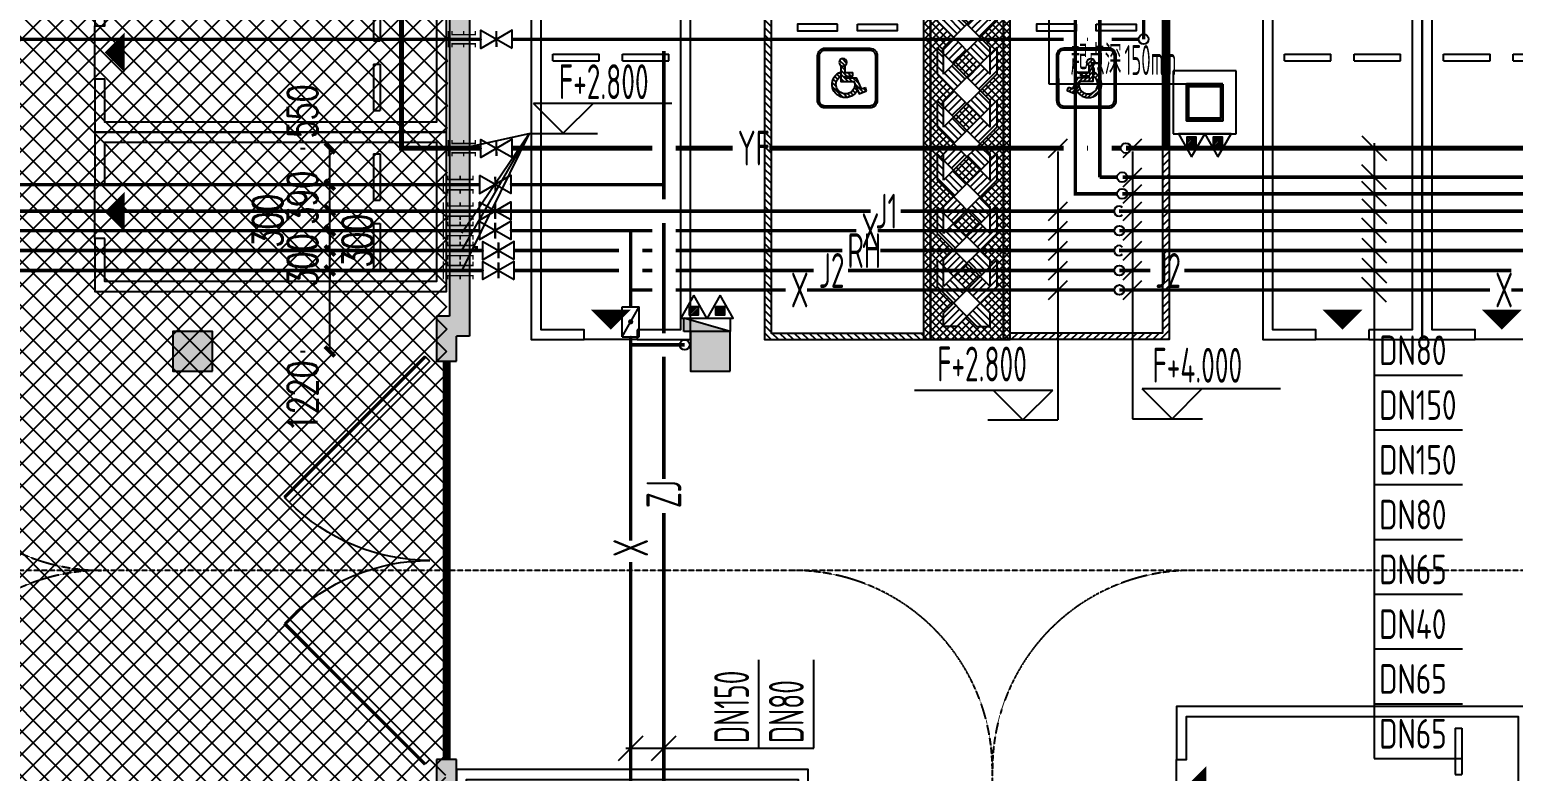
# Model space of a CAD drawing. Extents: x -2120532 to 1934524, y -1331911 to 424203.
# Drawn here: x -465 to 21891, y -244586 to -233417 of the extents above; entities that cross this region are included whole.
import ezdxf

# ---------------------------------------------------------------- set-up
doc = ezdxf.new("R2010")
doc.units = 0
doc.header["$LTSCALE"] = 10
for name, pattern in [('__DASH', [0.35, 0.25, -0.1]), ('DASH', [0.35, 0.25, -0.1]), ('S', [0.82, 0.35, -0.06, 0, -0.06, 0.35])]:
    doc.linetypes.add(name, pattern=pattern)
for name, color, linetype in [('00-停车位', 67, 'Continuous'), ('3', 7, 'Continuous'), ('A-COLUMN', 8, 'Continuous'), ('A-PUB_HATCH', 8, 'Continuous'), ('A-WALL', 2, 'Continuous'), ('car', 252, 'Continuous'), ('DIM_LEAD', 3, 'Continuous'), ('DOOR_FIRE', 8, 'Continuous'), ('GPS文字_污水', 7, 'Continuous'), ('PUB_HATCH', 8, 'Continuous'), ('S-柱', 51, 'Continuous'), ('S-柱-填充', 8, 'Continuous'), ('W-DIM_压力废', 3, 'Continuous'), ('W-DIM_消防', 3, 'Continuous'), ('W-EQUIP_消火栓', 7, 'Continuous'), ('W-EQUIP_灭火器', 7, 'Continuous'), ('W-PIPE-中水', 122, 'Continuous'), ('W-PIPE-压力废', 31, 'Continuous'), ('W-PIPE-喷淋中', 6, 'Continuous'), ('W-PIPE-消防', 1, 'Continuous'), ('W-PIPE-直饮', 62, 'Continuous'), ('W-PIPE-给水', 3, 'Continuous'), ('W-PIPE-给水中', 72, 'S'), ('W-TEXT_中水', 7, 'Continuous'), ('W-TEXT_压力废', 7, 'Continuous'), ('W-TEXT_消防', 7, 'Continuous'), ('W-TEXT_直饮', 7, 'Continuous'), ('W-TEXT_给水', 7, 'Continuous'), ('W-TWT_DIM', 3, 'Continuous'), ('W-TWT_TEXT', 7, 'Continuous'), ('W-VALVE_压力废', 7, 'Continuous'), ('W-VALVE_喷淋', 7, 'Continuous'), ('W-VALVE_消防', 7, 'Continuous'), ('W-VALVE_给水', 7, 'Continuous'), ('W-VPIPE-压力废', 31, 'Continuous'), ('W-VPIPE-喷淋', 6, 'Continuous'), ('W-VPIPE-消防', 1, 'Continuous'), ('W-VPIPE-给水中', 72, 'Continuous'), ('WINDOW_RF', 8, 'Continuous'), ('画水辅助', 6, 'Continuous'), ('车行线', 4, 'Continuous')]:
    doc.layers.add(name, color=color, linetype=linetype)
doc.styles.add('8B2_02', font='tssdeng.shx', dxfattribs={"width": 0.6, "bigfont": 'TSSDCHN.shx'})
doc.styles.add('_TCH_DIM_T3', font='SIMPLEX', dxfattribs={"width": 0.705882, "bigfont": 'GBCBIG'})
doc.styles.add('_TWT_PIPEDN', font='TSSDENG', dxfattribs={"width": 0.8, "height": 3.5, "bigfont": 'TSSDCHN'})
doc.styles.get("Standard").update_dxf_attribs({"font": 'TSSDENG.shx', "width": 0.7, "bigfont": 'TSSDCHN.shx'})
doc.dimstyles.new('_TWT_ARCH&&150', dxfattribs={"dimtxt": 446.25, "dimasz": 150, "dimexe": 375, "dimexo": 450, "dimgap": 189.375, "dimtad": 1, "dimdec": 0, "dimzin": 0, "dimdsep": 46, "dimtxsty": '_TCH_DIM_T3', "dimblk": 'ARCHTICK', "dimcen": 0.09, "dimclrt": 7, "dimazin": 2, "dimtfac": 1, "dimtdec": 0, "dimtix": 1, "dimtmove": 2, "dimatfit": 3, "dimfxl": 0, "dimtolj": 1, "dimtzin": 0, "dimarcsym": 0})
pattern_1 = [(45, (-1868267.6, 386048.79), (-56.1266008, 56.1266008), [])]
pattern_2 = [(45, (-1051447.4, 216448.07), (-31.571213, 31.571213), [])]

# ---------------------------------------------------------------- blocks, each defined once
blk = doc.blocks.new('l99')
at = {"layer": 'W-TWT_TEXT'}
for p, q in [((92541, -196910), (92091, -196460)), ((94175, -196460), (92091, -196460)), ((92541, -196910), (92991, -196460))]:
    blk.add_line(p, q, dxfattribs=at)
blk = doc.blocks.new('2.8')
at = {"layer": 'W-TWT_TEXT', "style": '8B2_02', "width": 0.6}
blk.add_text('F+2.800', height=525, rotation=89.9998, dxfattribs=at).set_placement((100977, -194305, 5000))
blk = doc.blocks.new('4.0')
at = {"layer": 'W-TWT_TEXT', "style": '8B2_02', "width": 0.6}
blk.add_text('F+4.000', height=525, rotation=89.9998, dxfattribs=at).set_placement((100977, -190490, 5000))
blk = doc.blocks.new('y5')
at = {"layer": 'W-TWT_TEXT', "style": '8B2_02', "width": 0.6}
blk.add_text('F+2.800', height=525, dxfattribs=at).set_placement((7800, -264616, 3000))
blk = doc.blocks.new('车位2400x5300')
at = {"layer": '00-停车位', "color": 251}
for p, q in [((-875, -1000), (-175, -1000)), ((-875, -1100), (-875, -1000)), ((-875, -1100), (-175, -1100)), ((-175, -1100), (-175, -1000)), ((175, -1000), (875, -1000)), ((175, -1100), (175, -1000)), ((175, -1100), (875, -1100)), ((875, -1100), (875, -1000)), ((400, -5300), (-400, -5300))]:
    blk.add_line(p, q, dxfattribs=at)
blk.add_lwpolyline([(400, -5150), (400, -5300), (1200, -5300), (1200, 0), (-1200, 0), (-1200, -5300), (-400, -5300), (-400, -5150), (-1050, -5150), (-1050, -150), (1050, -150), (1050, -5150), (400, -5150)], dxfattribs=at)
blk.add_lwpolyline([(0, -5150, 0, 600, 0), (0, -4850, 600, 600, 0)], format="xyseb", dxfattribs=at)
blk = doc.blocks.new('A$C45867796')
at = {"layer": '3'}
h = blk.add_hatch(dxfattribs=at)
h.set_pattern_fill('ANSI31', color=252, scale=50)
h.set_pattern_definition(pattern_1)
h.paths.add_polyline_path([(-2500, 0), (-2500, -6000), (0, -6000), (0, 0)])
h.paths.add_polyline_path([(-100, -100), (-100, -5900), (-2400, -5900), (-2400, -100)], flags=16)
h.paths.add_polyline_path([(-1400, -1250), (-1400, -1350), (-2000, -1350), (-2000, -1250)], flags=0)
h.paths.add_polyline_path([(-1100, -1250), (-500, -1250), (-500, -1350), (-1100, -1350)], flags=0)
h = blk.add_hatch(dxfattribs=at)
h.set_pattern_fill('ANSI31', color=252, scale=50)
h.set_pattern_definition(pattern_1)
h.paths.add_polyline_path([(-2500, -600), (-3700, -600), (-3700, -6000), (-2500, -6000)])
h.paths.add_polyline_path([(-2700, -1200), (-3100, -800), (-2700, -800)], flags=16)
h.paths.add_polyline_path([(-2700, -1600), (-2700, -2000), (-3500, -1200), (-3500, -800)], flags=16)
h.paths.add_polyline_path([(-2700, -2400), (-2700, -2800), (-3500, -2000), (-3500, -1600)], flags=16)
h.paths.add_polyline_path([(-3500, -2400), (-2700, -3200), (-2700, -3600), (-3500, -2800)], flags=16)
h.paths.add_polyline_path([(-3500, -3200), (-2700, -4000), (-2700, -4400), (-3500, -3600)], flags=16)
h.paths.add_polyline_path([(-3500, -4000), (-2700, -4800), (-2700, -5200), (-3500, -4400)], flags=16)
h.paths.add_polyline_path([(-3500, -4800), (-2700, -5600), (-2700, -5800), (-2900, -5800), (-3500, -5200)], flags=16)
h = blk.add_hatch(dxfattribs=at)
h.set_pattern_fill('ANSI31', color=252, scale=28.125)
h.set_pattern_definition(pattern_2)
h.paths.add_polyline_path([(-1588, -1610, 0.414214), (-1700, -1723), (-1699, -2398, 0.414214), (-1587, -2510), (-912, -2510, 0.414214), (-799, -2397), (-800, -1722, 0.414214), (-912, -1610)])
h.paths.add_polyline_path([(-912, -1638, -0.414214), (-828, -1722), (-827, -2397, -0.414214), (-912, -2482), (-1587, -2482, -0.414214), (-1671, -2398), (-1672, -1723, -0.414214), (-1587, -1638)], flags=16)
h.paths.add_polyline_path([(-1124, -1823, -0.272227), (-1153, -1873), (-1153, -1967, -1.512659), (-1401, -2238), (-1426, -2296), (-1539, -2254), (-1520, -2201), (-1457, -2224), (-1384, -2055), (-1210, -2055), (-1210, -2030), (-1333, -2030), (-1333, -1974), (-1210, -1974), (-1210, -1874, -0.272651), (-1240, -1823, -1)], flags=0)
h = blk.add_hatch(dxfattribs=at)
h.set_pattern_fill('ANSI31', color=252, scale=28.125)
h.set_pattern_definition(pattern_2)
h.paths.add_polyline_path([(-1124, -1823, 1), (-1240, -1823, 1)])
h = blk.add_hatch(dxfattribs=at)
h.set_pattern_fill('ANSI31', color=252, scale=28.125)
h.set_pattern_definition(pattern_2)
h.paths.add_polyline_path([(-1210, -1974), (-1333, -1974), (-1333, -2030), (-1210, -2030), (-1210, -2055), (-1384, -2055), (-1457, -2224), (-1520, -2201), (-1539, -2254), (-1426, -2296), (-1347, -2111), (-1153, -2111), (-1153, -1873, -0.259), (-1210, -1874)])
h = blk.add_hatch(dxfattribs=at)
h.set_pattern_fill('ANSI31', color=252, scale=28.125)
h.set_pattern_definition(pattern_2)
h.paths.add_polyline_path([(-1363, -2149), (-1401, -2238, 1.512659), (-1153, -1967), (-1153, -2028, -1.826155)])
at = {"layer": 'car', "color": 8}
for p, q in [((-3500, -800), (-2700, -1600)), ((-2700, -1200), (-3100, -800)), ((-3500, -1200), (-2700, -2000)), ((-3500, -1600), (-2700, -2400)), ((-3500, -2000), (-2700, -2800)), ((-3500, -2400), (-2700, -3200)), ((-3500, -2800), (-2700, -3600)), ((-3500, -3200), (-2700, -4000)), ((-3500, -3600), (-2700, -4400)), ((-3500, -4000), (-2700, -4800)), ((-3500, -4400), (-2700, -5200)), ((-3500, -4800), (-2700, -5600))]:
    blk.add_line(p, q, dxfattribs=at)
at = {"layer": 'car', "ltscale": 0.5}
for p, q in [((-1210, -1974), (-1333, -1974)), ((-1333, -2030), (-1333, -1974)), ((-1539, -2254), (-1520, -2201)), ((-1210, -2030), (-1333, -2030))]:
    blk.add_line(p, q, dxfattribs=at)
for points in [[(-2500, 0), (0, 0), (0, -6000), (0, -6000), (-2500, -6000)], [(-2400, -100), (-100, -100), (-100, -5900), (-2400, -5900)], [(-3700, -600), (-2500, -600), (-2500, -6000), (-3700, -6000)], [(-1400, -1250), (-2000, -1250), (-2000, -1350), (-1400, -1350)], [(-1100, -1250), (-500, -1250), (-500, -1350), (-1100, -1350)]]:
    blk.add_lwpolyline(points, close=True, dxfattribs=at)
at = {"layer": 'car', "color": 8}
for points in [[(-3500, -800), (-3500, -1200)], [(-2700, -1200), (-2700, -800), (-3100, -800)], [(-3500, -1600), (-3500, -2000)], [(-2700, -2000), (-2700, -1600)], [(-3500, -2400), (-3500, -2800)], [(-2700, -2800), (-2700, -2400)], [(-3500, -3200), (-3500, -3600)], [(-2700, -3600), (-2700, -3200)], [(-3500, -4000), (-3500, -4400)], [(-2700, -4400), (-2700, -4000)], [(-3500, -4800), (-3500, -5200)], [(-2700, -5200), (-2700, -4800)], [(-3500, -5200), (-2900, -5800), (-2700, -5800), (-2700, -5600)]]:
    blk.add_lwpolyline(points, dxfattribs=at)
at = {"layer": 'car', "ltscale": 0.5}
for points in [[(-1587, -2510), (-912, -2510, 0.414214), (-799, -2397), (-800, -1722, 0.414214), (-912, -1610), (-1588, -1610, 0.414214), (-1700, -1723), (-1699, -2398, 0.414214)], [(-1587, -2482), (-912, -2482, 0.414214), (-827, -2397), (-828, -1722, 0.414214), (-912, -1638), (-1587, -1638, 0.414214), (-1672, -1723), (-1671, -2398, 0.414214)]]:
    blk.add_lwpolyline(points, format="xyb", close=True, dxfattribs=at)
for points in [[(-1153, -1873), (-1153, -2111), (-1347, -2111), (-1426, -2296), (-1539, -2254)], [(-1210, -1874), (-1210, -1974)], [(-1210, -2030), (-1210, -2055), (-1384, -2055), (-1457, -2224), (-1520, -2201)]]:
    blk.add_lwpolyline(points, dxfattribs=at)
blk.add_circle((-1182, -1823), 57.9, dxfattribs=at)
for radius, start, end in [(200, 204.5041, 70.6314), (143, 177.3017, 62.4815)]:
    blk.add_arc((-1220, -2155), radius, start, end, dxfattribs=at)
blk = doc.blocks.new('_FZH')
blk.add_lwpolyline([(-0.5, -0.5), (0.5, -0.5), (0.5, 0.5), (-0.5, 0.5)], close=True)
at = {"layer": 'PUB_HATCH'}
blk.add_solid([(-0.5, -0.5), (0.5, -0.5), (-0.5, 0.5), (0.5, 0.5)], dxfattribs=at)
blk = doc.blocks.new('$DorLib2D$00000091')
for p, q in [((-0.5, 0.0417), (-0.1464, 0.3952)), ((-0.1464, 0.3952), (-0.1582, 0.407)), ((0.1464, 0.3952), (0.1582, 0.407)), ((0.5, 0.0417), (0.1464, 0.3952)), ((-0.5, 0.0417), (-0.5118, 0.0535)), ((0.5, 0.0417), (0.5118, 0.0535))]:
    blk.add_line(p, q)
at = {"const_width": 0.00833}
for points in [[(-0.5118, 0.0535), (-0.1582, 0.407)], [(0.5118, 0.0535), (0.1582, 0.407)]]:
    blk.add_lwpolyline(points, dxfattribs=at)
for centre, start, end in [((-0.5, 0.0417), 0, 45), ((0.5, 0.0417), 135, 180)]:
    blk.add_arc(centre, 0.5, start, end)
blk = doc.blocks.new('$DorLib2D$00000213')
at = {"color": 0, "linetype": 'DASH', "const_width": 0.02}
blk.add_lwpolyline([(0.5, 0), (-0.5, 0)], dxfattribs=at)
blk = doc.blocks.new('_ArchTick')
at = {"color": 0, "linetype": 'ByBlock', "const_width": 0.4}
blk.add_lwpolyline([(-0.5, -0.5), (0.5, 0.5)], dxfattribs=at)
blk = doc.blocks.new('*D253')
at = {"layer": 'Defpoints', "color": 0, "transparency": 16777216}
for p in [(4059, -235204), (4066, -235204), (4066, -235753)]:
    blk.add_point(p, dxfattribs=at)
at = {"layer": 'W-TWT_DIM', "color": 0, "lineweight": -2, "transparency": 16777216}
for p, q in [((3616, -235204), (3684, -235204)), ((4059, -235753), (4059, -235204)), ((3616, -235753), (3684, -235753))]:
    blk.add_line(p, q, dxfattribs=at)
at = {"layer": 'W-TWT_DIM', "color": 0, "lineweight": -2, "transparency": 16777216, "xscale": 150, "yscale": 150, "zscale": 150}
for p, rotation in [((4059, -235204), 90), ((4059, -235753), 270)]:
    blk.add_blockref('_ArchTick', p, dxfattribs=dict(at, rotation=rotation))
at = {"layer": 'W-TWT_DIM', "color": 7, "transparency": 16777216, "insert": (3647, -234646), "char_height": 446.2, "attachment_point": 5, "rotation": 90, "style": '_TCH_DIM_T3'}
blk.add_mtext('\\A1;550', dxfattribs=at)
blk = doc.blocks.new('*D254')
at = {"layer": 'Defpoints', "color": 0, "transparency": 16777216}
for p in [(4059, -235753), (4066, -235753), (4066, -236143)]:
    blk.add_point(p, dxfattribs=at)
at = {"layer": 'W-TWT_DIM', "color": 0, "lineweight": -2, "transparency": 16777216}
for p, q in [((4059, -235753), (4059, -235603)), ((3616, -235753), (3684, -235753)), ((4059, -236143), (4059, -235753)), ((3616, -236143), (3684, -236143)), ((4059, -236143), (4059, -236293))]:
    blk.add_line(p, q, dxfattribs=at)
at = {"layer": 'W-TWT_DIM', "color": 0, "lineweight": -2, "transparency": 16777216, "xscale": 150, "yscale": 150, "zscale": 150}
for p, rotation in [((4059, -235753), 270), ((4059, -236143), 90)]:
    blk.add_blockref('_ArchTick', p, dxfattribs=dict(at, rotation=rotation))
at = {"layer": 'W-TWT_DIM', "color": 7, "transparency": 16777216, "insert": (3647, -235948), "char_height": 446.2, "attachment_point": 5, "rotation": 90, "style": '_TCH_DIM_T3'}
blk.add_mtext('\\A1;390', dxfattribs=at)
blk = doc.blocks.new('*D255')
at = {"layer": 'Defpoints', "color": 0, "transparency": 16777216}
for p in [(4059, -236143), (4066, -236143), (4066, -236444)]:
    blk.add_point(p, dxfattribs=at)
at = {"layer": 'W-TWT_DIM', "color": 0, "lineweight": -2, "transparency": 16777216}
for p, q in [((4059, -236143), (4059, -235993)), ((3616, -236143), (3684, -236143)), ((4059, -236444), (4059, -236143)), ((3616, -236444), (3684, -236444)), ((4059, -236444), (4059, -236594))]:
    blk.add_line(p, q, dxfattribs=at)
at = {"layer": 'W-TWT_DIM', "color": 0, "lineweight": -2, "transparency": 16777216, "xscale": 150, "yscale": 150, "zscale": 150}
for p, rotation in [((4059, -236143), 270), ((4059, -236444), 90)]:
    blk.add_blockref('_ArchTick', p, dxfattribs=dict(at, rotation=rotation))
at = {"layer": 'W-TWT_DIM', "color": 7, "transparency": 16777216, "insert": (3122, -236293), "char_height": 446.2, "attachment_point": 5, "rotation": 90, "style": '_TCH_DIM_T3'}
blk.add_mtext('\\A1;300', dxfattribs=at)
blk = doc.blocks.new('*D256')
at = {"layer": 'Defpoints', "color": 0, "transparency": 16777216}
for p in [(4059, -236444), (4066, -236444), (4066, -236744)]:
    blk.add_point(p, dxfattribs=at)
at = {"layer": 'W-TWT_DIM', "color": 0, "lineweight": -2, "transparency": 16777216}
for p, q in [((4059, -236444), (4059, -236294)), ((3616, -236444), (3684, -236444)), ((4059, -236744), (4059, -236444)), ((3616, -236744), (3684, -236744)), ((4059, -236744), (4059, -236894))]:
    blk.add_line(p, q, dxfattribs=at)
at = {"layer": 'W-TWT_DIM', "color": 0, "lineweight": -2, "transparency": 16777216, "xscale": 150, "yscale": 150, "zscale": 150}
for p, rotation in [((4059, -236444), 270), ((4059, -236744), 90)]:
    blk.add_blockref('_ArchTick', p, dxfattribs=dict(at, rotation=rotation))
at = {"layer": 'W-TWT_DIM', "color": 7, "transparency": 16777216, "insert": (4472, -236594), "char_height": 446.2, "attachment_point": 5, "rotation": 90, "style": '_TCH_DIM_T3'}
blk.add_mtext('\\A1;300', dxfattribs=at)
blk = doc.blocks.new('*D257')
at = {"layer": 'Defpoints', "color": 0, "transparency": 16777216}
for p in [(4059, -236744), (4066, -236744), (4066, -237043)]:
    blk.add_point(p, dxfattribs=at)
at = {"layer": 'W-TWT_DIM', "color": 0, "lineweight": -2, "transparency": 16777216}
for p, q in [((3616, -236744), (3684, -236744)), ((4059, -236744), (4059, -236594)), ((4059, -237043), (4059, -236744)), ((3616, -237043), (3684, -237043)), ((4059, -237043), (4059, -237193))]:
    blk.add_line(p, q, dxfattribs=at)
at = {"layer": 'W-TWT_DIM', "color": 0, "lineweight": -2, "transparency": 16777216, "xscale": 150, "yscale": 150, "zscale": 150}
for p, rotation in [((4059, -236744), 270), ((4059, -237043), 90)]:
    blk.add_blockref('_ArchTick', p, dxfattribs=dict(at, rotation=rotation))
at = {"layer": 'W-TWT_DIM', "color": 7, "transparency": 16777216, "insert": (3647, -236893), "char_height": 446.2, "attachment_point": 5, "rotation": 90, "style": '_TCH_DIM_T3'}
blk.add_mtext('\\A1;300', dxfattribs=at)
blk = doc.blocks.new('*D258')
at = {"layer": 'Defpoints', "color": 0, "transparency": 16777216}
for p in [(4059, -237043), (4066, -237043), (4066, -238263)]:
    blk.add_point(p, dxfattribs=at)
at = {"layer": 'W-TWT_DIM', "color": 0, "lineweight": -2, "transparency": 16777216}
for p, q in [((3616, -237043), (3684, -237043)), ((4059, -238263), (4059, -237043)), ((3616, -238263), (3684, -238263))]:
    blk.add_line(p, q, dxfattribs=at)
at = {"layer": 'W-TWT_DIM', "color": 0, "lineweight": -2, "transparency": 16777216, "xscale": 150, "yscale": 150, "zscale": 150}
for p, rotation in [((4059, -237043), 90), ((4059, -238263), 270)]:
    blk.add_blockref('_ArchTick', p, dxfattribs=dict(at, rotation=rotation))
at = {"layer": 'W-TWT_DIM', "color": 7, "transparency": 16777216, "insert": (3647, -238938), "char_height": 446.2, "attachment_point": 5, "rotation": 90, "style": '_TCH_DIM_T3'}
blk.add_mtext('\\A1;1220', dxfattribs=at)
blk = doc.blocks.new('$TwtSys$00000434')
for p, q in [((-0.5, 0.5), (-0.5, -0.5)), ((-0.5, -0.5), (0.5, 0.5)), ((0.5, 0.5), (-0.5, 0.5)), ((0.5, -0.5), (0.5, 0.5)), ((-0.5, -0.5), (0.5, -0.5))]:
    blk.add_line(p, q)
blk.add_solid([(0.5, -0.5), (0.5, 0.5), (-0.5, -0.5)])
blk = doc.blocks.new('$VALVE$00000549')
at = {"const_width": 30}
for points in [[(-290, -176), (-290, 176)], [(40, 101), (-210, 101), (-210, 176)], [(40, 101), (40, 176)], [(40, 101), (290, 101), (290, 176)], [(-210, -174), (-210, -99), (40, -99)], [(40, -174), (40, -99)], [(290, -174), (290, -99), (40, -99)]]:
    blk.add_lwpolyline(points, dxfattribs=at)
blk = doc.blocks.new('$VALVE$00000296')
for points in [[(-125, 72), (-125, -72), (125, 72), (125, -72), (-125, 72)], [(0, 60), (0, -64)]]:
    blk.add_lwpolyline(points)
for p in [(-125, 0), (125, 0)]:
    blk.add_point(p)
blk = doc.blocks.new('$VALVE_U$00000019')
at = {"const_width": 30, "elevation": 3000}
blk.add_lwpolyline([(111, 1), (-111, -1)], dxfattribs=at)
at = {"xscale": 1.8, "yscale": 1.8, "zscale": 1.8, "rotation": 270.3835531612783}
blk.add_blockref('$VALVE$00000296', (0, 0), dxfattribs=at)
blk = doc.blocks.new('$TwtSys$00000546')
h = blk.add_hatch()
h.set_pattern_fill('ANSI31', color=256, scale=200, style=0)
h.set_pattern_definition([(45, (-38543.802, -6670.83), (-17.67767, 17.67767), [])])
h.paths.add_polyline_path([(-65, 174), (65, 174), (65, 44), (-65, 44)])
for points in [[(0, 344), (-198, 0), (198, 0)], [(-65, 174), (65, 174), (65, 44), (-65, 44)]]:
    blk.add_lwpolyline(points, close=True)
blk = doc.blocks.new('$VALVE_U$00000018')
at = {"const_width": 30, "elevation": 1500}
blk.add_lwpolyline([(111, 1), (-111, -1)], dxfattribs=at)
for p in [(-2, 225, -1500), (2, -225, -1500)]:
    blk.add_point(p)
at = {"xscale": 1.8, "yscale": 1.8, "zscale": 1.8, "rotation": 270.3835531612783}
blk.add_blockref('$VALVE$00000296', (0, 0), dxfattribs=at)
blk = doc.blocks.new('$VALVE$00000316')
for p, q in [((-125, 72), (125, -72)), ((-125, 72), (-125, -72)), ((-125, 72), (125, 72)), ((125, 72), (125, -72)), ((-125, -72), (125, -72))]:
    blk.add_line(p, q)
at = {"const_width": 21.1}
blk.add_lwpolyline([(-11, 0, 1), (11, 0, 1)], format="xyb", close=True, dxfattribs=at)
for p in [(-125, 0), (125, 0)]:
    blk.add_point(p)
at = {"color": 7, "flags": 9}
for tag in ['XSIZE', 'YSIZE']:
    blk.add_attdef(tag, (0, 0), '', height=0.5, dxfattribs=at)
blk = doc.blocks.new('A$C1C3C0163')
h = blk.add_hatch()
h.set_pattern_fill('ANSI37', color=8, scale=150)
h.set_pattern_definition([(45, (-601697.23, -233886.27), (-168.3798, 168.3798), []), (135, (-601697.23, -233886.27), (-168.3798, -168.3798), [])])
h.paths.add_polyline_path([(-80300, 5300), (-80300, -9000), (-62000, -9000), (-62000, -64625), (-76750, -64625), (-76750, -62675), (-73875, -62675), (-73775, -57275), (-100380, -57275), (-100572, -124002), (-71150, -123999), (-71150, -126437), (-63509, -133383), (-65550, -135650), (-61611, -139196), (-83885, -163934), (-83885, -174096), (-119589, -213750), (-196450, -213750), (-196450, -207800), (-209700, -193450), (-209700, -169150), (-201700, -169149), (-201700, 5300), (-192675, 5300)])

msp = doc.modelspace()

# ---------------------------------------------------------------- hatches: boundary and pattern name
at = {"layer": 'A-PUB_HATCH'}
for points in [[(5666.4, -237731.2), (5666.4, -238410.4), (5966.4, -238410.4), (5966.4, -238031.2)], [(6161.9, -238031.2), (5861.9, -237731.2), (5666.4, -237731.2), (5966.4, -238031.2)], [(5966.4, -255960.4), (5966.4, -244410.4), (5666.4, -244410.4), (5666.4, -256110.4), (5816.4, -256110.4)]]:
    msp.add_hatch(color=8, dxfattribs=at).paths.add_polyline_path(points)
at = {"layer": 'PUB_HATCH'}
msp.add_hatch(color=8, dxfattribs=at).paths.add_polyline_path([(6161.9, -231635.4), (5861.9, -231635.4), (5861.9, -237731.2), (6161.9, -238031.2)])
at = {"layer": 'W-PIPE-压力废'}
for points in [[(5136.2, -235200.5), (5098.7, -235200.5), (5098.7, -235238)], [(5136.2, -235200.5), (5136.2, -235238), (5098.7, -235238)], [(16662, -235200.5), (16624.5, -235200.5), (16624.5, -235238)], [(16662, -235200.5), (16662, -235238), (16624.5, -235238)]]:
    msp.add_hatch(color=256, dxfattribs=at).paths.add_polyline_path(points)
at = {"layer": 'W-PIPE-喷淋中'}
for points in [[(15292.4, -235889.1), (15266.1, -235889.1), (15266.1, -235915.3)], [(15292.4, -235889.1), (15292.4, -235915.3), (15266.1, -235915.3)]]:
    msp.add_hatch(color=256, dxfattribs=at).paths.add_polyline_path(points)

# ---------------------------------------------------------------- linework, layer by layer
at = {"layer": 'A-COLUMN', "color": 8}
for p, q in [((17716.4, -234035.4), (16766.4, -234035.4)), ((16766.4, -234035.4), (16766.4, -234985.4)), ((17716.4, -234985.4), (17716.4, -234035.4)), ((16766.4, -234985.4), (17716.4, -234985.4))]:
    msp.add_line(p, q, dxfattribs=at)
at = {"layer": 'A-WALL', "color": 8}
for p, q in [((5861.9, -231635.4), (5861.9, -237731.2)), ((6161.9, -231635.4), (6161.9, -238031.2)), ((5666.4, -237731.2), (5666.4, -238410.4)), ((5861.9, -237731.2), (5666.4, -237731.2)), ((5666.4, -238031.2), (5666.4, -238410.4)), ((5966.4, -238410.4), (5966.4, -238031.2)), ((6161.9, -238031.2), (5966.4, -238031.2)), ((5966.4, -238410.4), (5966.4, -238031.2)), ((5666.4, -238410.4), (5966.4, -238410.4)), ((5666.4, -238410.4), (5966.4, -238410.4)), ((5966.4, -244410.4), (5666.4, -244410.4)), ((5666.4, -244410.4), (5666.4, -256110.4)), ((5966.4, -244410.4), (5666.4, -244410.4)), ((5666.4, -244410.4), (5666.4, -245860.9)), ((5966.4, -255960.4), (5966.4, -244410.4)), ((5966.4, -245860.9), (5966.4, -244410.4))]:
    msp.add_line(p, q, dxfattribs=at)
at = {"layer": 'DIM_LEAD', "color": 8}
for p, q in [((14891.8, -232735.7), (14891.8, -234234)), ((14891.8, -234234), (17064.1, -234234))]:
    msp.add_line(p, q, dxfattribs=at)
at = {"layer": 'GPS文字_污水'}
for p, q in [((6046.2, -236473.9), (7060.8, -234978.2, 3000)), ((6046.2, -236743.5), (7060.8, -234978.2, 3000)), ((7060.8, -234978.2, 3000), (6046.2, -237043.4)), ((6056.7, -235200.5), (7060.8, -234978.2, 3000)), ((7060.8, -234978.2, 3000), (8091.4, -234978.2, 3000)), ((14888, -235342.8), (15172.5, -235058.3)), ((16010.5, -235342.8), (16295, -235058.3)), ((15030.2, -235253.9), (15030.2, -239295)), ((16152.7, -235253.9), (16152.7, -239277.1)), ((16010.5, -235781.3), (16295, -235496.8)), ((16010.5, -236031.3, 3000), (16295, -235746.8, 3000)), ((14888, -236292.4, 3000), (15172.5, -236007.9, 3000)), ((16010.5, -236292.4, 3000), (16295, -236007.9, 3000)), ((14888, -236585.9), (15172.5, -236301.4)), ((16010.5, -236585.9), (16295, -236301.4)), ((14888, -236885.8), (15172.5, -236601.3)), ((16010.5, -236885.8), (16295, -236601.3)), ((14888, -237185.6), (15172.5, -236901.2)), ((16010.5, -237185.6), (16295, -236901.2)), ((14888, -237479.1), (15172.5, -237194.6)), ((16010.5, -237479.1), (16295, -237194.6)), ((13975.3, -239295), (15030.2, -239295)), ((16152.7, -239277.1), (17207.6, -239277.1))]:
    msp.add_line(p, q, dxfattribs=at)
at = {"layer": 'S-柱', "color": 8, "lineweight": 35}
msp.add_lwpolyline([(17516.4, -234235.4), (16966.4, -234235.4), (16966.4, -234785.4), (17516.4, -234785.4)], close=True, dxfattribs=at)
msp.add_lwpolyline([(17516.4, -234235.4), (16966.4, -234235.4), (16966.4, -234785.4), (17516.4, -234785.4)], close=True, dxfattribs=at)
at = {"layer": 'S-柱-填充', "color": 8, "lineweight": 35}
msp.add_lwpolyline([(17486.4, -234755.4), (16996.4, -234755.4), (16996.4, -234265.4), (17486.4, -234265.4)], close=True, dxfattribs=at)
at = {"layer": 'W-DIM_压力废'}
for p, q in [((19609.9, -235014.9), (19981.2, -235386.2)), ((19795.5, -235125.5), (19795.5, -238618.4)), ((19981.2, -235824.7), (19609.9, -235453.5)), ((19981.2, -236074.7), (19609.9, -235703.5)), ((19609.9, -235964.5), (19981.2, -236335.8)), ((19981.2, -236629.2), (19609.9, -236258)), ((19609.9, -236557.9), (19981.2, -236929.1)), ((19609.9, -236857.8), (19981.2, -237229)), ((19981.2, -237522.5), (19609.9, -237151.2)), ((19795.5, -238618.4), (21124.1, -238618.4)), ((19795.5, -238618.4), (19795.5, -244393.4)), ((19795.5, -239443.4), (21124.1, -239443.4)), ((19795.5, -240268.4), (21124.1, -240268.4)), ((19795.5, -241093.4), (21124.1, -241093.4)), ((19795.5, -241918.4), (21124.1, -241918.4)), ((19795.5, -242743.4), (21124.1, -242743.4)), ((19795.5, -243568.4), (21124.1, -243568.4)), ((19795.5, -244393.4), (21124.1, -244393.4))]:
    msp.add_line(p, q, dxfattribs=at)
at = {"layer": 'W-DIM_消防'}
for p, q in [((10524.8, -244237.3), (10524.8, -242908.8)), ((11349.8, -244237.3), (11349.8, -242908.8)), ((8406, -244422.9), (8777.2, -244051.7)), ((8906, -244422.9), (9277.2, -244051.7)), ((8516.6, -244237.3), (10524.8, -244237.3)), ((10524.8, -244237.3), (11349.8, -244237.3))]:
    msp.add_line(p, q, dxfattribs=at)
at = {"layer": 'W-PIPE-中水', "ltscale": 1.5, "const_width": 52.5}
for points in [[(9091.6, -235750.2), (9091.6, -233737.1)], [(-7506.4, -235750.2), (6314.4, -235750.2)], [(6786.9, -235750.2), (9091.6, -235750.2)], [(9091.6, -235973.9), (9091.6, -235750.2)], [(9091.6, -237987.8), (9091.6, -236326.4)], [(9091.6, -240182.3), (9091.6, -238340.3)], [(9091.6, -253634.1), (9091.6, -240695.8)]]:
    msp.add_lwpolyline(points, dxfattribs=at)
at = {"layer": 'W-PIPE-压力废', "ltscale": 1.5, "const_width": 75}
for points in [[(5136.2, -228055.2), (5136.2, -235200.5)], [(16662, -231360.6), (16662, -235200.5)], [(5136.2, -235200.5), (6331.1, -235200.5)], [(6805.4, -235200.5), (8915.4, -235200.5)], [(9267.9, -235200.5), (10129.7, -235200.5)], [(10679.5, -235200.5), (15116.1, -235200.5)], [(15468.6, -235200.5), (15484.4, -235200.5)], [(15836.9, -235200.5), (15978.6, -235200.5)], [(16053.6, -235200.5), (16662, -235200.5)], [(16662, -235200.5), (25219.4, -235200.5)]]:
    msp.add_lwpolyline(points, dxfattribs=at)
at = {"layer": 'W-PIPE-喷淋中', "ltscale": 1.5, "const_width": 52.5}
for points in [[(15292.4, -226887.7), (15292.4, -235889.1)], [(15660.7, -228087.7), (15660.7, -235639.1)], [(16316.7, -229093.7), (16320.7, -233560.8)], [(6331.1, -233560.8), (-6438.2, -233560.8)], [(15116.1, -233560.8), (6805.4, -233560.8)], [(15484.4, -233560.8), (15468.6, -233560.8)], [(16254.4, -233560.8), (15836.9, -233560.8)], [(15923.1, -235639.1), (15660.7, -235639.1)], [(24733.3, -235639.1), (16003, -235639.1)], [(15926.5, -235889.1), (15292.4, -235889.1)], [(24066.5, -235889.1), (15998.8, -235889.1)]]:
    msp.add_lwpolyline(points, dxfattribs=at)
at = {"layer": 'W-PIPE-消防', "ltscale": 1.5, "const_width": 52.5}
for points in [[(6311.3, -236443.6), (-4483.2, -236443.6)], [(8591.6, -236443.6), (6783.8, -236443.6)], [(8915.4, -236443.6), (8591.6, -236443.6)], [(8591.6, -237336.9), (8591.6, -236443.6)], [(11992, -236443.6), (9267.9, -236443.6)], [(15880.2, -236443.6), (12311.6, -236443.6)], [(23207.1, -236443.6), (15955.2, -236443.6)], [(6263.3, -236675), (6263.3, -236769.3)], [(8591.6, -237591.1), (8591.6, -237336.9)], [(8915.4, -237336.9), (8591.6, -237336.9)], [(10928.1, -237336.9), (9267.9, -237336.9)], [(15880.2, -237336.9), (11247.7, -237336.9)], [(21541.8, -237336.9), (15955.2, -237336.9)], [(35966.5, -237336.9), (21861.4, -237336.9)], [(8591.6, -238164), (8591.6, -238040.4)], [(8591.6, -241112.2), (8591.6, -238164)], [(9405.4, -238164), (8591.6, -238164)], [(8591.6, -253810.4), (8591.6, -241431.8)]]:
    msp.add_lwpolyline(points, dxfattribs=at)
at = {"layer": 'W-PIPE-直饮', "ltscale": 1.5, "const_width": 52.5}
for points in [[(-8666.6, -236743.5), (6363.7, -236743.5)], [(6838, -236743.5), (8415.4, -236743.5)], [(8767.9, -236743.5), (8915.4, -236743.5)], [(9267.9, -236743.5), (11781.3, -236743.5)], [(12355.3, -236743.5), (15876.1, -236743.5)], [(15951.1, -236743.5), (22403.5, -236743.5)]]:
    msp.add_lwpolyline(points, dxfattribs=at)
at = {"layer": 'W-PIPE-直饮'}
msp.add_arc((15951.1, -236743.5), 75, 45, 315, dxfattribs=at)
at = {"layer": 'W-PIPE-给水', "ltscale": 1.5, "const_width": 52.5}
for points in [[(-8338, -236150.2), (12205.3, -236150.2)], [(12658.2, -236150.2), (15876.5, -236150.2)], [(15951.1, -236150.2), (23511.1, -236150.2)]]:
    msp.add_lwpolyline(points, dxfattribs=at)
at = {"layer": 'W-PIPE-给水'}
msp.add_arc((15951.1, -236150.2), 75, 45, 315, dxfattribs=at)
at = {"layer": 'W-PIPE-给水中', "ltscale": 1.5, "const_width": 52.5}
for points in [[(-9439.6, -237043.4), (6364.6, -237043.4)], [(6837.1, -237043.4), (8415.4, -237043.4)], [(8767.9, -237043.4), (8915.4, -237043.4)], [(9267.9, -237043.4), (11351.1, -237043.4)], [(11864.6, -237043.4), (15880.2, -237043.4)], [(15955.2, -237043.4), (16420.8, -237043.4)], [(16934.2, -237043.4), (21861.9, -237043.4)]]:
    msp.add_lwpolyline(points, dxfattribs=at)
at = {"layer": 'W-VPIPE-压力废'}
msp.add_circle((16053.6, -235200.5), 75, dxfattribs=at)
at = {"layer": 'W-VPIPE-喷淋'}
for centre in [(16320.7, -233560.8), (15997.7, -235639.1), (15997.7, -235889.1)]:
    msp.add_circle(centre, 75, dxfattribs=at)
at = {"layer": 'W-VPIPE-消防'}
for centre in [(15955.2, -236443.6), (15955.2, -237336.9), (9405.4, -238164)]:
    msp.add_circle(centre, 75, dxfattribs=at)
at = {"layer": 'W-VPIPE-给水中'}
msp.add_circle((15955.2, -237043.4), 75, dxfattribs=at)
at = {"layer": '车行线', "color": 8, "linetype": '__DASH', "ltscale": 1.5}
for points in [[(616.4, -241560.4, -0.4142136), (-2383.6, -238560.4)], [(616.4, -241560.4, 0.4142136), (-2383.6, -244560.4)], [(11041.4, -241560.4, -0.4142136), (14041.4, -244560.4)], [(17041.4, -241560.4, 0.4142136), (14041.4, -244560.4)], [(-15583.6, -364085.4), (-10387.1, -364085.4, 0.2125566), (-8157.7, -363092.8), (13270.8, -339294.1, 0.185339), (14041.4, -337286.7), (14041.4, -244560.4)]]:
    msp.add_lwpolyline(points, format="xyb", dxfattribs=at)
msp.add_lwpolyline([(90341.4, -241560.4), (-15583.6, -241560.4)], dxfattribs=at)

# ---------------------------------------------------------------- block references
at = {"layer": '00-停车位', "color": 8}
for p, rotation in [((5816.4, -233760.4), 270), ((5816.4, -236160.4), 270), ((22116.4, -244810.4), 270), ((5966.4, -245760.4), 90)]:
    msp.add_blockref('车位2400x5300', p, dxfattribs=dict(at, rotation=rotation))
for p in [(8291.4, -232785.4), (19316.4, -232785.4), (21716.4, -232785.4)]:
    msp.add_blockref('车位2400x5300', p, dxfattribs=at)
at = {"layer": '3', "color": 8, "xscale": -1}
msp.add_blockref('A$C45867796', (10607.3, -232085.4), dxfattribs=at)
at = {"layer": '3', "color": 8}
msp.add_blockref('A$C45867796', (16707.2, -232085.4), dxfattribs=at)
at = {"layer": 'A-COLUMN', "color": 8, "xscale": 600, "yscale": 600, "zscale": 600, "rotation": 90}
for p in [(1991.4, -238260.4), (9791.4, -238260.4)]:
    msp.add_blockref('_FZH', p, dxfattribs=at)
at = {"layer": 'DOOR_FIRE', "color": 8, "xscale": 6000, "yscale": 6000, "zscale": 300, "rotation": 270}
msp.add_blockref('$DorLib2D$00000213', (5816.4, -241410.4), dxfattribs=at)
at = {"layer": 'W-EQUIP_消火栓', "xscale": -700, "yscale": 200, "zscale": 700, "rotation": 359.9999949910436}
msp.add_blockref('$TwtSys$00000434', (9741.4, -237860.4), dxfattribs=at)
at = {"layer": 'W-EQUIP_灭火器'}
for p, rotation in [((17043, -234985.4), 180), ((17439.8, -234985.4), 180), ((9543, -237760.4), 359.9999949910436), ((9939.8, -237760.4), 359.9999949910436)]:
    msp.add_blockref('$TwtSys$00000546', p, dxfattribs=dict(at, rotation=rotation))
at = {"layer": 'W-TEXT_中水', "xscale": 0.77, "yscale": -0.77, "zscale": 0.77}
msp.add_blockref('$VALVE$00000549', (5992.4, -235750.2), dxfattribs=at)
at = {"layer": 'W-TEXT_中水', "xscale": -1.05, "yscale": -1.05, "zscale": 1.05, "rotation": 270}
msp.add_blockref('$VALVE_U$00000018', (6550.7, -235747), dxfattribs=at)
at = {"layer": 'W-TEXT_给水'}
for name, p, xscale, yscale, zscale, rotation in [('$VALVE$00000549', (5992.4, -236150.2), -0.77, -0.77, 0.77, 180.0000000000001), ('$VALVE_U$00000018', (6547.6, -236147), -1.05, -1.05, 1.05, 270.0000000000001)]:
    msp.add_blockref(name, p, dxfattribs=dict(at, xscale=xscale, yscale=yscale, zscale=zscale, rotation=rotation))
at = {"layer": 'W-VALVE_压力废', "xscale": 1.05, "yscale": 1.05, "zscale": 1.05, "rotation": 270}
for p in [(6568.3, -233560.8), (6568.3, -235203.7)]:
    msp.add_blockref('$VALVE_U$00000019', p, dxfattribs=at)
at = {"layer": 'W-VALVE_喷淋'}
for p, xscale, yscale, zscale, rotation in [((6046.2, -233560.8), -0.7, -0.7, 0.7, 180), ((5992.4, -236443.6), -0.77, -0.77, 0.77, 180.0000000000001)]:
    msp.add_blockref('$VALVE$00000549', p, dxfattribs=dict(at, xscale=xscale, yscale=yscale, zscale=zscale, rotation=rotation))
for p, xscale, yscale, zscale in [((6046.2, -235200.5), 0.7, -0.7, 0.7), ((5992.4, -236743.5), 0.77, -0.77, 0.77), ((5992.4, -237043.4), 0.77, -0.77, 0.77)]:
    msp.add_blockref('$VALVE$00000549', p, dxfattribs=dict(at, xscale=xscale, yscale=yscale, zscale=zscale))
at = {"layer": 'W-VALVE_消防'}
for name, p, xscale, yscale, zscale, rotation in [('$VALVE_U$00000018', (6547.6, -236440.5), -1.05, -1.05, 1.05, 270.0000000000001), ('$VALVE$00000316', (8591.6, -237815.7), 1.8, 1.8, 1.8, 90)]:
    msp.add_blockref(name, p, dxfattribs=dict(at, xscale=xscale, yscale=yscale, zscale=zscale, rotation=rotation))
at = {"layer": 'W-VALVE_给水', "xscale": 1.05, "yscale": 1.05, "zscale": 1.05, "rotation": 270}
for p in [(6600.9, -236743.5), (6600.9, -237043.4)]:
    msp.add_blockref('$VALVE_U$00000018', p, dxfattribs=at)
at = {"layer": 'WINDOW_RF', "color": 8, "xscale": 6000, "yscale": -6000, "zscale": 300, "rotation": 269.9999999999968}
msp.add_blockref('$DorLib2D$00000091', (5816.4, -241410.4), dxfattribs=at)
at = {"layer": '画水辅助'}
for name, p in [('A$C1C3C0163', (106241.4, -167810.4)), ('y5', (-290.8, 30153)), ('l99', (-84964.5, -38067.8, 3000)), ('l99', (-75791.7, -42366.7))]:
    msp.add_blockref(name, p, dxfattribs=at)
at = {"layer": '画水辅助', "rotation": 270}
for name, p in [('2.8', (207513.8, -137737.7)), ('4.0', (206943.3, -137756.2))]:
    msp.add_blockref(name, p, dxfattribs=at)
at = {"layer": '画水辅助', "xscale": -1}
msp.add_blockref('l99', (107043.4, -42384.6), dxfattribs=at)

# ---------------------------------------------------------------- texts
at = {"layer": 'DIM_LEAD', "color": 8}
for s, width, p in [('起点深', 0.6, (15221.8, -234099)), ('150mm', 0.48, (16031.8, -234099))]:
    msp.add_text(s, height=450, dxfattribs=dict(at, width=width)).set_placement(p)
at = {"layer": 'W-DIM_压力废', "color": 7, "style": '_TWT_PIPEDN', "width": 0.752941}
for s, p in [('DN80', (19870.5, -238468.4)), ('DN150', (19870.5, -239293.4)), ('DN150', (19870.5, -240118.4)), ('DN80', (19870.5, -240943.4)), ('DN65', (19870.5, -241768.4)), ('DN40', (19870.5, -242593.4)), ('DN65', (19870.5, -243418.4)), ('DN65', (19870.5, -244243.4))]:
    msp.add_text(s, height=446.25, dxfattribs=at).set_placement(p)
at = {"layer": 'W-DIM_消防', "color": 7, "style": '8B2_02', "width": 0.6}
for s, p in [('DN150', (10374.8, -244162.3)), ('DN80', (11199.8, -244162.3))]:
    msp.add_text(s, height=525, rotation=90, dxfattribs=at).set_placement(p)
at = {"layer": 'W-TEXT_中水', "style": '8B2_02', "width": 0.6}
msp.add_text('ZJ', height=525, rotation=90, dxfattribs=at).set_placement((9354.1, -240620.8))
at = {"layer": 'W-TEXT_压力废', "style": '8B2_02', "width": 0.6}
msp.add_text('YF', height=525, dxfattribs=at).set_placement((10204.7, -235463))
at = {"layer": 'W-TEXT_消防', "style": '8B2_02', "width": 0.6}
for p in [(12067, -236706.1), (11003.1, -237599.4), (21616.8, -237599.4)]:
    msp.add_text('X', height=525, dxfattribs=at).set_placement(p)
msp.add_text('X', height=525, rotation=90, dxfattribs=at).set_placement((8854.1, -241356.8))
at = {"layer": 'W-TEXT_直饮', "style": '8B2_02', "width": 0.6}
msp.add_text('RH', height=525, dxfattribs=at).set_placement((11856.3, -237006))
at = {"layer": 'W-TEXT_给水', "style": '8B2_02', "width": 0.6}
for s, p in [('J1', (12280.3, -236412.7)), ('J2', (11426.1, -237305.9)), ('J2', (16495.8, -237305.9))]:
    msp.add_text(s, height=525, dxfattribs=at).set_placement(p)

# ---------------------------------------------------------------- dimensions: what is measured, and where the dimension line sits
at = {"layer": 'W-TWT_DIM'}
for base, p1, p2, picture, middle in [((4059.2, -235203.5), (4066.3, -235753.2), (4066.3, -235203.5), '*D253', (3646.7, -234645.5)), ((4059.2, -236143.2), (4066.3, -236443.6), (4066.3, -236143.2), '*D255', (3121.7, -236293.4)), ((4059.2, -236443.6), (4066.3, -236743.5), (4066.3, -236443.6), '*D256', (4471.7, -236593.6)), ((4059.2, -237043.4), (4066.3, -238263.4), (4066.3, -237043.4), '*D258', (3646.7, -238938.4))]:
    dim = msp.add_linear_dim(base=base, p1=p1, p2=p2, angle=90, dimstyle='_TWT_ARCH&&150', dxfattribs=at)
    dim.commit()
    dim.dimension.update_dxf_attribs({"geometry": picture, "text_midpoint": middle, "dimtype": 129})
for p1, p2, picture, middle in [((4066.3, -236143.2), (4066.3, -235753.2), '*D254', (3646.7, -235948.2)), ((4066.3, -237043.4), (4066.3, -236743.5), '*D257', (3646.7, -236893.5))]:
    dim = msp.add_aligned_dim(p1=p1, p2=p2, distance=7.1, dimstyle='_TWT_ARCH&&150', dxfattribs=at)
    dim.commit()
    dim.dimension.update_dxf_attribs({"geometry": picture, "text_midpoint": middle})

doc.saveas('drawing.dxf')
